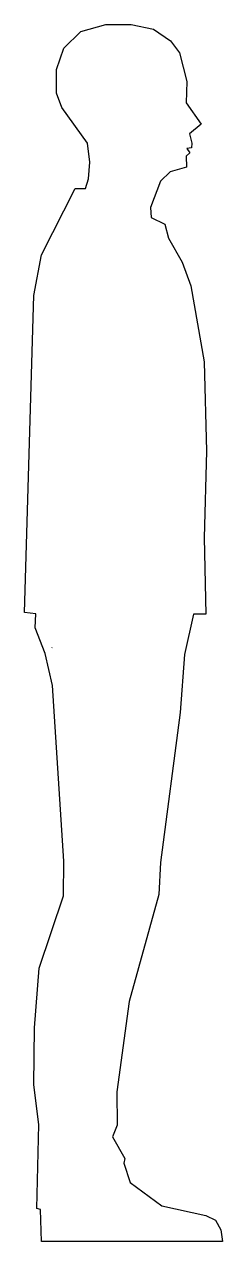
# Model space of a CAD drawing. Header units: millimetres. Extents: x -142 to 142, y 0 to 1750.
import ezdxf

# ---------------------------------------------------------------- set-up
doc = ezdxf.new("R2010")
doc.units = ezdxf.units.MM
doc.layers.add('ALMOND-DRAW-PROFILE', color=7, linetype='Continuous', lineweight=25)

msp = doc.modelspace()

# ---------------------------------------------------------------- linework, layer by layer
at = {"layer": 'ALMOND-DRAW-PROFILE'}
for points in [[(-117.49, 0), (-119.1, 46.04), (-124.33, 47.85), (-121.44, 168.51), (-128.6, 225.59), (-127.75, 307.62), (-120.91, 393.07), (-86.3, 497.31), (-85.88, 546.87), (-102.11, 799.38), (-112.37, 845.31), (-126.89, 882.37), (-126.01, 902.78), (-142.27, 904.69), (-128.6, 1360.35), (-117.49, 1418.46), (-69.21, 1514.16), (-54.48, 1514.16), (-50.2, 1527.83), (-48.28, 1551.76), (-51.7, 1579.1), (-88.44, 1630.37), (-96.13, 1650.88), (-96.13, 1685.06), (-85.45, 1715.82), (-61.1, 1739.75), (-25.42, 1750), (10.79, 1750), (42.94, 1743.16), (67.5, 1726.07), (80.32, 1708.98), (91, 1667.97), (89.72, 1637.21), (111.51, 1606.45), (94.85, 1592.77), (98.27, 1579.1), (97.41, 1572.27), (90.84, 1571.52), (95.28, 1565.43), (90.15, 1560.64), (90.58, 1544.92), (67.08, 1538.09), (52.98, 1524.41), (38.67, 1486.82), (39.87, 1472.41), (59.39, 1462.89), (64.51, 1442.38), (84.17, 1408.2), (96.56, 1374.02), (115.78, 1264.65), (119.2, 1136.47), (115.78, 1011.72), (118.35, 902.02), (100.46, 901.97), (87.49, 844.3), (81.18, 760.5), (53.19, 545.17), (50.63, 499.02), (8.06, 345.21), (-9.72, 215.33), (-9.19, 167.48), (-15.71, 150.6), (1.74, 119.63), (0.61, 112.74), (9.41, 84.89), (55.11, 51.27), (118.35, 37.6), (132.02, 30.76), (139.71, 17.09), (142.27, 0)], [(-102.57, 853.94), (-102.67, 853.91), (-102.97, 853.79)]]:
    msp.add_lwpolyline(points, close=True, dxfattribs=at)

doc.saveas('drawing.dxf')
